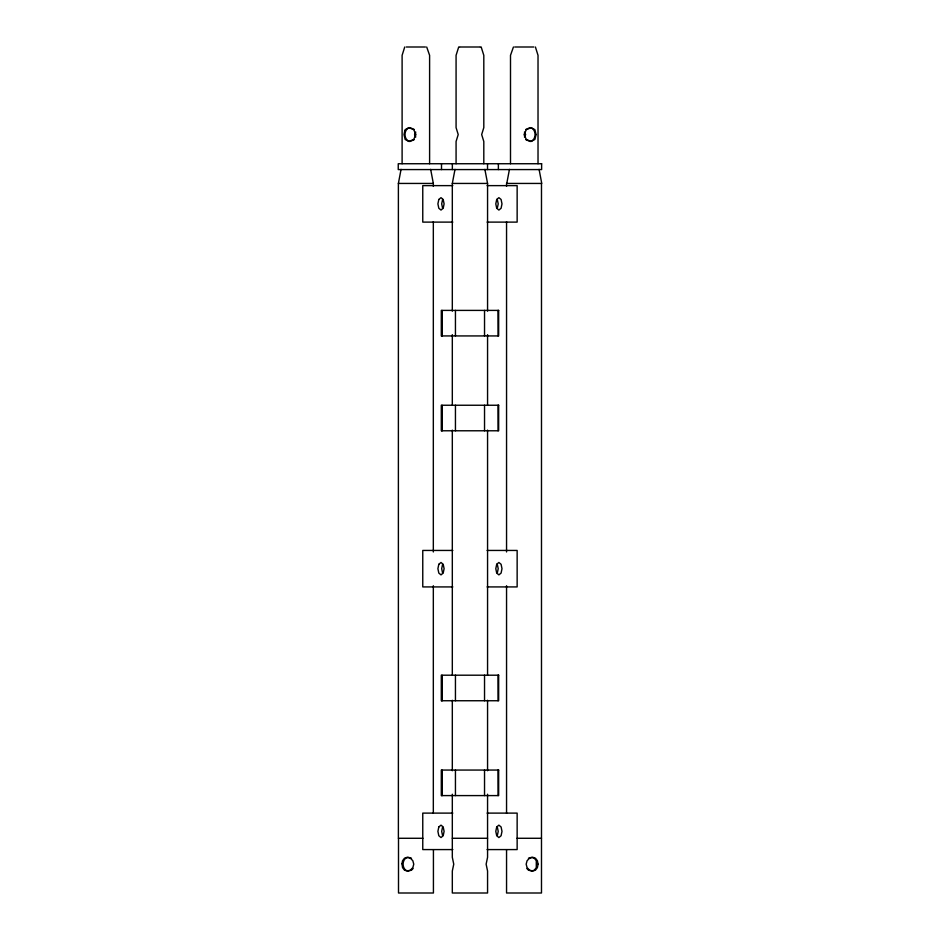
<?xml version="1.0" encoding="UTF-8"?>
<svg xmlns="http://www.w3.org/2000/svg" width="940" height="940" viewBox="0 0 940 940"><rect width="100%" height="100%" fill="white"/><g stroke="black" fill="none" stroke-linecap="round" stroke-linejoin="round"><path stroke-width="1.41" d="M452.316 675.308L452.316 430.109M506.554 849.795L506.554 893L541.487 893L541.487 183.441M422.941 838.28L398.384 838.28L398.384 183.441L401.051 169.364M506.778 183.441L509.445 169.364M452.316 311.175L452.316 183.441L455.007 169.364M442.599 199.48L441.694 203.874L442.599 208.257M497.295 208.257L498.212 203.874L497.295 199.48M442.599 564.294L441.694 568.677L442.599 573.071M442.599 826.965L441.694 831.348L442.599 835.731M497.295 573.071L498.212 568.677L497.295 564.294M497.295 835.731L498.212 831.348L497.295 826.965M404.729 47L402.109 55.331L402.109 163.736M415.774 132.105L414.552 134.549L415.774 137.005M524.438 137.005L525.66 134.549L524.438 132.105M413.106 868.49L411.52 870.135L408.207 871.051L405.575 870.135C402.261 867.185 402.261 861.169 405.575 858.232L408.207 857.303L411.52 858.232M414.305 139.602L409.911 141.482C403.378 140.412 403.378 128.698 409.911 127.629L414.305 129.508M525.73 129.508L530.137 127.629C536.705 128.674 536.705 140.436 530.137 141.482L525.73 139.602M528.421 858.232L531.735 857.303L534.366 858.232L536.293 860.746L536.293 867.62L534.366 870.135L531.735 871.051L528.421 870.135L526.835 868.49M406.303 47L425.409 47M426.701 47L429.603 55.331L429.603 163.736M459.566 47L458.708 47L456.076 55.331L456.076 127.629L458.215 134.549L456.076 141.482L456.076 163.736M460.306 47L479.576 47M480.316 47L481.174 47L483.806 55.331L483.806 127.629L481.668 134.549L483.806 141.482L483.806 163.736M513.44 47L510.502 55.331L510.502 163.736M514.697 47L533.826 47M398.384 183.441L433.328 183.441L433.328 186.379M452.316 183.441L487.566 183.441L487.566 311.175M452.822 185.626L422.765 185.626L422.765 222.11L452.822 222.11M487.085 185.626L517.141 185.626L517.141 222.11L487.085 222.11M452.822 550.441L422.765 550.441L422.765 586.924L452.822 586.924M487.085 550.441L517.141 550.441L517.141 586.924L487.085 586.924M452.822 813.112L422.765 813.112L422.765 849.584L452.822 849.584M487.085 813.112L517.141 813.112L517.141 849.584L487.085 849.584M452.316 838.28L487.566 838.28M517 838.28L541.487 838.28M535.412 47L538.021 55.331L538.021 163.736M539.09 169.364L541.757 183.441L506.554 183.441L506.554 186.379M484.876 169.364L487.566 183.441M430.661 169.364L433.328 183.441M506.554 221.617L506.554 551.968M506.554 585.738L506.554 813.323M498.376 163.736L498.376 169.576M497.977 310.4L498.059 335.933M497.977 405.246L498.059 430.779M497.977 675.202L498.059 700.746M497.977 770.06L498.059 795.593M487.566 334.663L487.566 405.14M487.566 430.109L487.566 675.308M487.566 700.265L487.566 770.741M487.566 794.23L487.566 857.303L486.133 864.177L487.566 871.051L487.566 893L452.316 893L452.316 871.051L453.75 864.177L452.316 857.303L452.316 794.23M487.531 163.736L487.531 169.576M484.535 310.4L484.535 335.933M484.535 405.246L484.535 430.779M484.535 675.202L484.535 700.746M484.535 770.06L484.535 795.593M455.442 310.4L455.442 335.933M455.442 405.246L455.442 430.779M455.442 675.202L455.442 700.746M455.442 770.06L455.442 795.593M452.352 163.736L452.352 169.576M452.316 334.663L452.316 405.14M452.316 700.265L452.316 770.741M441.506 163.736L441.506 169.576M433.328 221.617L433.328 551.968M433.328 585.738L433.328 813.323M433.422 849.795L433.422 893L398.501 893L398.501 838.28M401.944 863.695L402.555 867.62L404.47 870.135L407.102 871.051L410.416 870.135L412.836 867.62L413.764 864.177L412.836 860.746L410.416 858.232L407.102 857.303L404.47 858.232L402.555 860.746L401.944 863.695M538.068 864.177L537.398 867.62L535.471 870.135L532.827 871.051L529.514 870.135L527.082 867.62L526.165 864.177L527.082 860.746L529.514 858.232L532.827 857.303L535.471 858.232L537.398 860.746L538.068 864.177M438.815 199.48L437.899 203.874L438.815 208.257L441.001 210.067L443.198 208.257L444.103 203.874L443.198 199.48L441.001 197.67L438.815 199.48M496.708 199.48L495.791 203.874L496.708 208.257L498.893 210.067L501.091 208.257L501.995 203.874L501.091 199.48L498.893 197.67L496.708 199.48M438.815 564.294L437.899 568.677L438.815 573.071L441.001 574.88L443.198 573.071L444.103 568.677L443.198 564.294L441.001 562.484L438.815 564.294M438.815 826.965L437.899 831.348L438.815 835.731L441.001 837.552L443.198 835.731L444.103 831.348L443.198 826.965L441.001 825.144L438.815 826.965M496.708 564.294L495.791 568.677L496.708 573.071L498.893 574.88L501.091 573.071L501.995 568.677L501.091 564.294L498.893 562.484L496.708 564.294M496.708 826.965L495.791 831.348L496.708 835.731L498.893 837.552L501.091 835.731L501.995 831.348L501.091 826.965L498.893 825.144L496.708 826.965M404.858 130.625L404 134.549L405.175 139.461L408.923 141.482L413.659 139.461L415.997 134.549L413.659 129.65L408.923 127.629L405.175 129.65L404.858 130.625M536.07 134.549L534.884 139.461L531.1 141.482L526.353 139.461L524.015 134.549L526.353 129.65L531.1 127.629L534.884 129.65L536.07 134.549M541.628 163.736L398.243 163.736L398.243 169.576L541.628 169.576L541.628 163.736M498.658 310.4L441.295 310.4L441.295 335.933L498.658 335.933L498.658 310.4M498.658 405.246L441.295 405.246L441.295 430.779L498.658 430.779L498.658 405.246M498.658 675.202L441.295 675.202L441.295 700.746L498.658 700.746L498.658 675.202M498.658 770.06L441.295 770.06L441.295 795.593L498.658 795.593L498.658 770.06M441.988 335.933L441.988 310.4L441.894 335.933M441.988 430.779L441.988 405.246L441.894 430.779M441.988 700.746L441.988 675.202L441.894 700.746M441.988 795.593L441.988 770.06L441.894 795.593"/></g></svg>
